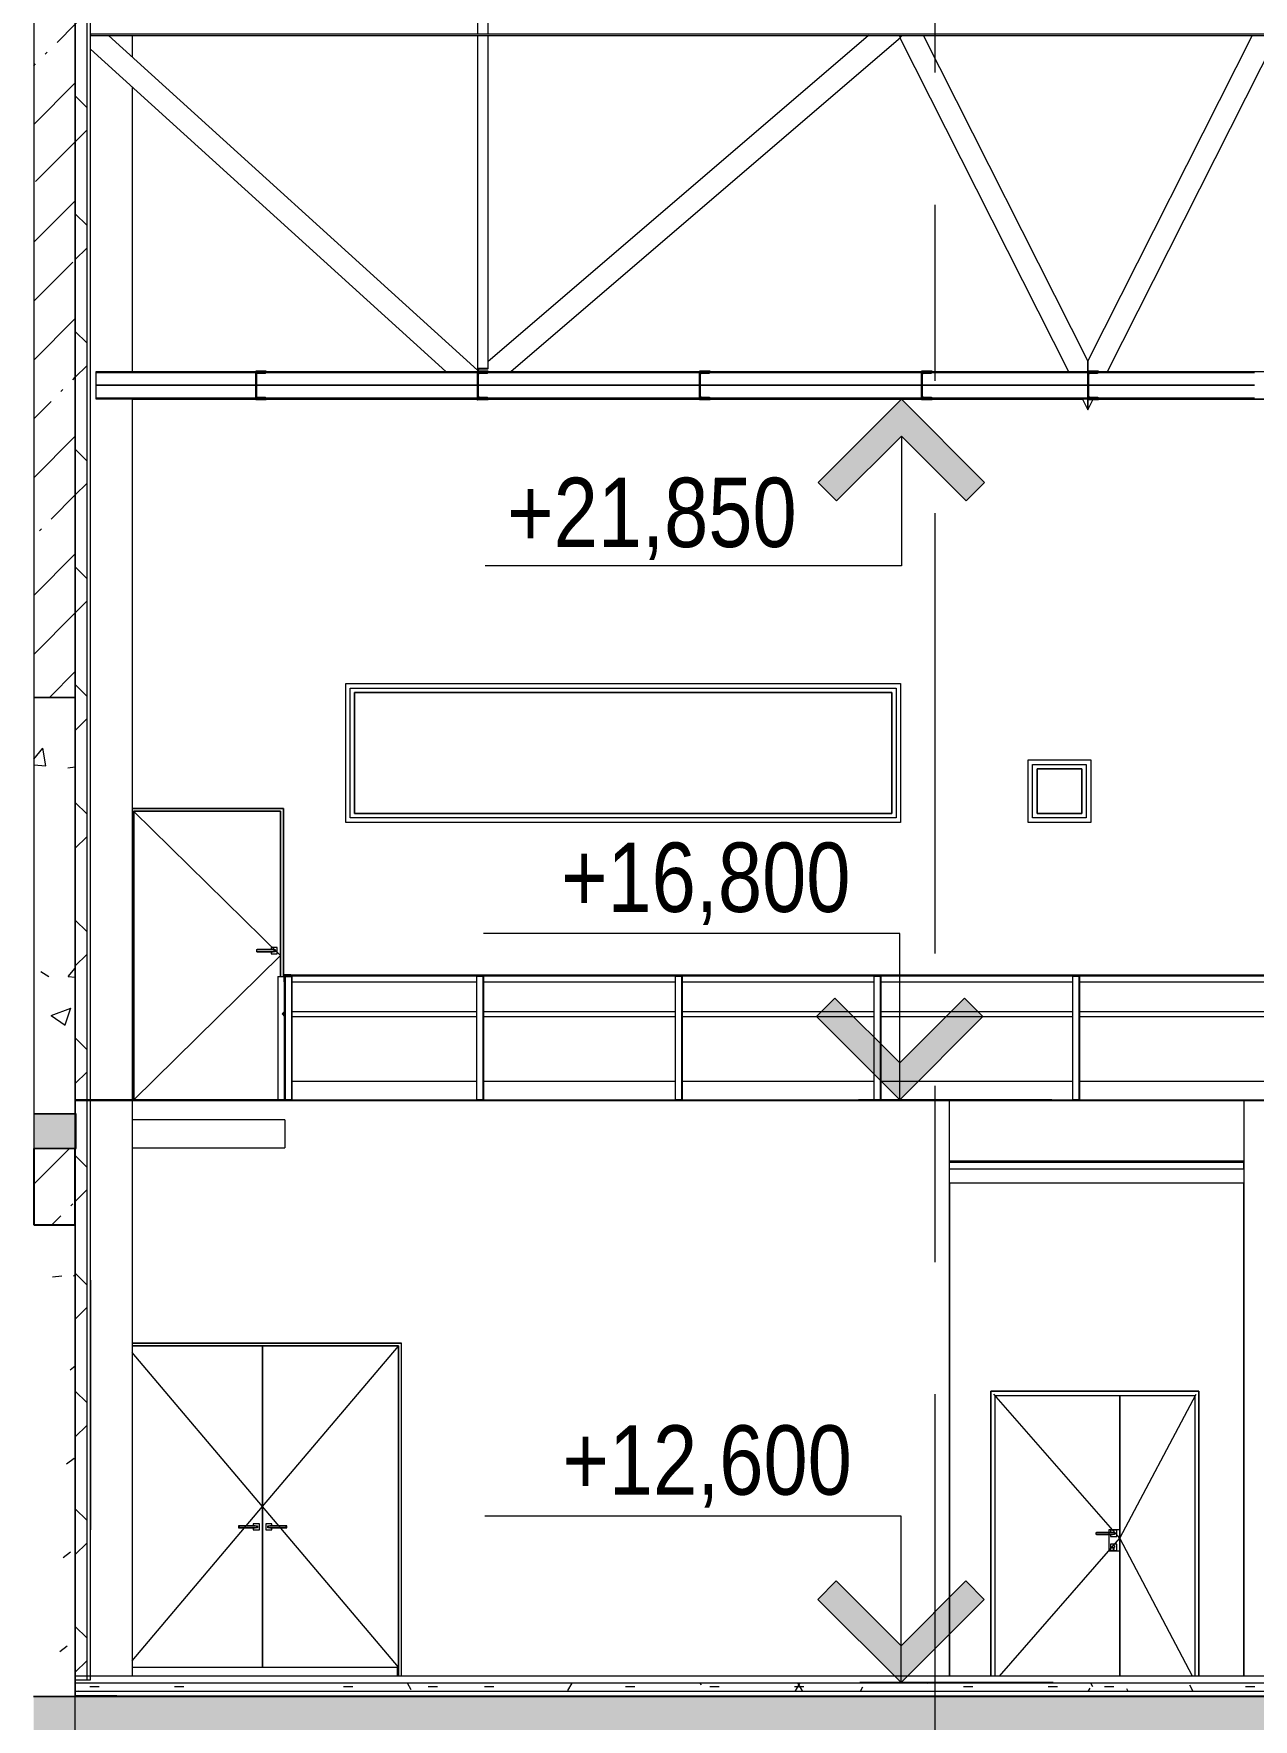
# Model space of a CAD drawing. Header units: millimetres. Extents: x 51154 to 151340, y -24069 to 30962.
# Drawn here: x 57032 to 65824, y 12336 to 24484 of the extents above; entities that cross this region are included whole.
import ezdxf

# ---------------------------------------------------------------- set-up
doc = ezdxf.new("R2010")
doc.units = ezdxf.units.MM
doc.linetypes.add('Осевые', pattern=[6350, 1270, -952.5, 3175, -952.5])
for name, color, linetype, lineweight in [('Балясины', 7, 'Continuous', 9), ('Высотные отметки', 7, 'Continuous', 9), ('Двери', 7, 'Continuous', 9), ('Каркас несущий', 7, 'Continuous', 9), ('Каркас несущий-1', 7, 'Continuous', 25), ('Каркас_Импост', 7, 'Continuous', 9), ('Общие ребра', 7, 'Continuous', 9), ('Ограждение', 7, 'Continuous', 9), ('Окна', 7, 'Continuous', 9), ('Основа _2_-1', 7, 'Continuous', 9), ('Остекление', 7, 'Continuous', 9), ('Отделка 1 _4_-1', 7, 'Continuous', 9), ('Отделка 2 _5_-1', 7, 'Continuous', 9), ('Панель', 7, 'Continuous', 9), ('Перекрытия', 7, 'Continuous', 9), ('Поручни', 7, 'Continuous', 9), ('Потолки', 7, 'Continuous', 9), ('Стены', 7, 'Continuous', 9), ('Структура _1_', 7, 'Continuous', 18), ('Термическая_воздушная прослойка _3_-1', 7, 'Continuous', 9), ('Штриховка разреза-2', 7, 'Continuous', 9), ('Элементы узлов', 7, 'Continuous', 9)]:
    doc.layers.add(name, color=color, linetype=linetype, lineweight=lineweight)
doc.layers.add('Оси-3', color=7, linetype='Осевые', lineweight=9, true_color=0xaaaaaa)
doc.layers.add('Штриховка разреза-3', color=7, linetype='Continuous', lineweight=9, true_color=0x787878)
doc.styles.add('Arial Narrow', font='ARIALN.TTF', dxfattribs={"height": 500})
pattern_1 = [(45, (99498.54, 6475), (-424.264, 424.264), [600, -100, 20, -100]), (45, (99498.54, 6899), (-424.264, 424.264), [])]
pattern_2 = [(50, (99498.5, 6475), (1457.472, -127.512), [152.4, -1676.4]), (355, (99498.5, 6475), (-281.94, 1528.454), [121.92, -1341.12]), (100.451, (99620, 6464.4), (1175.54, 1400.933), [129.52, -1424.72]), (46.184, (99498.5, 6881.4), (2168.63, -336.34), [228.6, -2514.6]), (96.636, (99679.3, 6853.4), (1899.22, 1979.42), [194.28, -2137.08]), (351.184, (99498.5, 6881.4), (1899.24, 1979.4), [182.88, -2011.68]), (21, (99701.7, 6779.8), (1212.915, -818.12), [152.4, -1676.4]), (326, (99701.7, 6779.8), (494.417, 1473.504), [121.92, -1341.12]), (71.451, (99802.8, 6711.6), (1707.337, 655.37), [129.52, -1424.72]), (37.5, (99498.54, 6475), (24.7094, 676.44), [67.056, -1257.808, 67.056, -1294.384, -1346.2]), (37.5, (99498.54, 6475), (24.7094, 676.44), [-2686.304, 67.056, -1279.144]), (7.5, (99498.54, 6475), (534.558, 801.444), [67.056, -709.168, 67.056, -1227.328, -513.08]), (7.5, (99498.54, 6475), (534.558, 801.444), [-2070.608, 67.056, -446.024]), (327.5, (99045.4, 6475), (1084.7275, -45.831), [67.056, -440.944, 67.056, -1517.904, -2103.12]), (327.5, (99045.4, 6475), (1084.7275, -45.831), [-2092.96, 67.056, -2036.064]), (317.5, (98842.2, 6475), (1185.035, 203.414), [67.056, -593.344, 67.056, -985.52, -1493.52]), (317.5, (98842.2, 6475), (1185.035, 203.414), [-1712.976, 67.056, -1426.464])]
pattern_3 = [(45, (99498.54, 6475), (-424.264, 424.264), []), (135, (99498.54, 6475), (-424.264, -424.264), [])]

# ---------------------------------------------------------------- blocks, each defined once
blk = doc.blocks.new('Уголки стальные горячекатанные равнополочные ГОСТ 8509-93 - L100x8-420689-Разрез 1-1')
at = {"layer": 'Каркас несущий'}
for p, q in [((58632, 21950), (57482, 21950)), ((57482, 21946), (57482, 21950)), ((57482, 21950), (58632, 21950)), ((57482, 21870), (57482, 21946)), ((57482, 21858), (57482, 21870)), ((60232, 21950), (58637, 21950)), ((58637, 21950), (60232, 21950)), ((61832, 21950), (60237, 21950)), ((60237, 21950), (61832, 21950)), ((63432, 21950), (61837, 21950)), ((61837, 21950), (63432, 21950)), ((64632, 21950), (63437, 21950)), ((63437, 21950), (64632, 21950)), ((65832, 21950), (64637, 21950)), ((64637, 21950), (65832, 21950)), ((58632, 21858), (57482, 21858)), ((57482, 21854), (57482, 21858)), ((57482, 21850), (57482, 21854)), ((71782, 21850), (57482, 21850)), ((60232, 21858), (58703, 21858)), ((61832, 21858), (60303, 21858)), ((63432, 21858), (61903, 21858)), ((64632, 21858), (63503, 21858)), ((65832, 21858), (64703, 21858))]:
    blk.add_line(p, q, dxfattribs=at)
blk = doc.blocks.new('Уголки стальные горячекатанные равнополочные ГОСТ 8509-93 - L100x8-420690-Разрез 1-1')
at = {"layer": 'Каркас несущий'}
for p, q in [((57482, 22046), (57482, 22050)), ((57482, 22050), (60232, 22050)), ((57482, 22042), (57482, 22046)), ((57482, 22042), (58632, 22042)), ((57482, 22030), (57482, 22042)), ((57482, 21954), (57482, 22030)), ((58703, 22042), (60232, 22042)), ((60238, 22050), (69026, 22050)), ((60303, 22042), (61832, 22042)), ((61903, 22042), (63432, 22042)), ((63503, 22042), (64632, 22042)), ((64703, 22042), (65832, 22042)), ((57482, 21950), (57482, 21954)), ((57482, 21950), (58632, 21950)), ((58632, 21950), (57482, 21950)), ((58637, 21950), (60232, 21950)), ((60232, 21950), (58637, 21950)), ((60237, 21950), (61832, 21950)), ((61832, 21950), (60237, 21950)), ((61837, 21950), (63432, 21950)), ((63432, 21950), (61837, 21950)), ((63437, 21950), (64632, 21950)), ((64632, 21950), (63437, 21950)), ((64637, 21950), (65832, 21950)), ((65832, 21950), (64637, 21950))]:
    blk.add_line(p, q, dxfattribs=at)
blk = doc.blocks.new('Уголки стальные горячекатанные равнополочные ГОСТ 8509-93 - L100x8-420597-Разрез 1-1')
at = {"layer": 'Каркас несущий'}
for p, q in [((60232, 24480), (57442, 24480)), ((68957, 24480), (60307, 24480))]:
    blk.add_line(p, q, dxfattribs=at)
blk = doc.blocks.new('Швеллеры стальные горячекатанные ГОСТ 8240-97_П_ - 20П-438497-Разрез 1-1')
at = {"layer": 'Каркас несущий-1'}
for p, q in [((58708, 22050), (58632, 22050)), ((58632, 22050), (58632, 21850)), ((58637, 21869), (58637, 22032)), ((58646, 22041), (58702, 22041)), ((58708, 22047), (58708, 22050)), ((58632, 21850), (58708, 21850)), ((58702, 21859), (58646, 21859)), ((58708, 21850), (58708, 21854))]:
    blk.add_line(p, q, dxfattribs=at)
for centre, radius, start, end in [((58646, 22032), 9.5, 90, 180), ((58702, 22047), 5.5, 270, 0), ((58646, 21869), 9.5, 180, 270), ((58702, 21854), 5.5, 0, 90)]:
    blk.add_arc(centre, radius, start, end, dxfattribs=at)
blk = doc.blocks.new('Уголки стальные горячекатанные равнополочные ГОСТ 8509-93 - L75x6-442127-Разрез 1-1')
at = {"layer": 'Каркас несущий'}
for p, q in [((60232, 24666), (60307, 24666)), ((60232, 24666), (60232, 24480)), ((60307, 24480), (60307, 24666)), ((60232, 24470), (60232, 22072)), ((60307, 22072), (60307, 24470)), ((60307, 22072), (60232, 22072)), ((60232, 22072), (60232, 22027)), ((60238, 22050), (60238, 22063)), ((60238, 22028), (60238, 22033)), ((60247, 22069), (60304, 22069)), ((60307, 22070), (60307, 22072))]:
    blk.add_line(p, q, dxfattribs=at)
for centre, major_axis, start_param, end_param in [((60235, 22028), (3, 0), 5.497787, 6.283185), ((60247, 22063), (9, 0), 1.570796, 3.141593), ((60304, 22070), (3, 0), 4.712389, 6.283185)]:
    blk.add_ellipse(centre, major_axis=major_axis, ratio=0.606964, start_param=start_param, end_param=end_param, dxfattribs=at)
blk = doc.blocks.new('Дверь - Полуторная_001 - ДВ15_21-15-6804941-Разрез 1-1')
at = {"layer": 'Двери'}
for p, q in [((64862, 13728), (64862, 13733)), ((64862, 13733), (64862, 13728)), ((64688, 13683), (64688, 13668)), ((64691, 13683), (64694, 13683)), ((64694, 13668), (64691, 13668)), ((64809, 13683), (64694, 13683)), ((64694, 13683), (64820, 13683)), ((64820, 13668), (64694, 13668)), ((64694, 13668), (64809, 13668)), ((64782, 13701), (64782, 13549)), ((64862, 13701), (64782, 13701)), ((64794, 13698), (64794, 13683)), ((64839, 13698), (64794, 13698)), ((64794, 13668), (64794, 13653)), ((64794, 13653), (64839, 13653)), ((64820, 13683), (64824, 13683)), ((64824, 13668), (64820, 13668)), ((64824, 13668), (64824, 13683)), ((64824, 13668), (64824, 13683)), ((64839, 13653), (64839, 13698)), ((64862, 13523), (64862, 13728)), ((64862, 13549), (64862, 13701)), ((64782, 13549), (64862, 13549)), ((64794, 13598), (64794, 13553)), ((64839, 13598), (64794, 13598)), ((64794, 13553), (64839, 13553)), ((64812, 13574), (64812, 13564)), ((64812, 13574), (64812, 13564)), ((64822, 13564), (64822, 13574)), ((64822, 13564), (64822, 13574)), ((64839, 13553), (64839, 13598)), ((64862, 13523), (64862, 13518)), ((64862, 13518), (64862, 13523))]:
    blk.add_line(p, q, dxfattribs=at)
for centre, radius, start, end in [((64817, 13581), 8.37, 306.6737, 233.3263), ((64817, 13581), 8.37, 218.9937, 233.3263), ((64817, 13564), 5, 180, 0), ((64817, 13564), 5, 240, 300), ((64817, 13581), 8.37, 306.6737, 321.0063)]:
    blk.add_arc(centre, radius, start, end, dxfattribs=at)
at = {"layer": 'Каркас_Импост'}
for p, q in [((63932, 14700), (63932, 12647)), ((65432, 14700), (63932, 14700)), ((65432, 12647), (65432, 14700)), ((63962, 12647), (63962, 14670)), ((63962, 14670), (65402, 14670)), ((65402, 14670), (65402, 12647))]:
    blk.add_line(p, q, dxfattribs=at)
at = {"layer": 'Панель'}
for p, q in [((64862, 12647), (64862, 14670)), ((64862, 14670), (64862, 12647))]:
    blk.add_line(p, q, dxfattribs=at)
at = {"layer": 'Элементы узлов'}
for p, q in [((64862, 13640), (63953, 14679)), ((64862, 13640), (65411, 14679)), ((63994, 12647), (64862, 13640)), ((65386, 12647), (64862, 13640))]:
    blk.add_line(p, q, dxfattribs=at)
blk = doc.blocks.new('Дверь - Двупольная_001 - ДВ3_24-20-5644216-Разрез 1-1')
at = {"layer": 'Двери'}
for p, q in [((58508, 13730), (58508, 13715)), ((58511, 13730), (58508, 13730)), ((58508, 13730), (58512, 13730)), ((58512, 13730), (58638, 13730)), ((58512, 13730), (58512, 13715)), ((58629, 13730), (58514, 13730)), ((58614, 13745), (58614, 13730)), ((58659, 13745), (58614, 13745)), ((58638, 13730), (58644, 13730)), ((58638, 13730), (58638, 13715)), ((58644, 13715), (58644, 13730)), ((58644, 13730), (58644, 13715)), ((58659, 13700), (58659, 13745)), ((58749, 13745), (58704, 13745)), ((58704, 13745), (58704, 13700)), ((58719, 13730), (58719, 13715)), ((58719, 13730), (58725, 13730)), ((58719, 13715), (58719, 13730)), ((58725, 13730), (58851, 13730)), ((58725, 13715), (58725, 13730)), ((58849, 13730), (58734, 13730)), ((58749, 13730), (58749, 13745)), ((58851, 13730), (58856, 13730)), ((58851, 13715), (58851, 13730)), ((58856, 13730), (58852, 13730)), ((58856, 13715), (58856, 13730)), ((58512, 13715), (58508, 13715)), ((58508, 13715), (58511, 13715)), ((58638, 13715), (58512, 13715)), ((58514, 13715), (58629, 13715)), ((58614, 13715), (58614, 13700)), ((58614, 13700), (58659, 13700)), ((58644, 13715), (58638, 13715)), ((58704, 13700), (58749, 13700)), ((58725, 13715), (58719, 13715)), ((58851, 13715), (58725, 13715)), ((58734, 13715), (58849, 13715)), ((58749, 13700), (58749, 13715)), ((58856, 13715), (58851, 13715)), ((58852, 13715), (58856, 13715))]:
    blk.add_line(p, q, dxfattribs=at)
at = {"layer": 'Каркас_Импост'}
for p, q in [((59682, 15047), (57742, 15047)), ((57742, 15027), (59662, 15027)), ((59662, 15027), (57742, 15027)), ((59662, 15027), (59662, 12647)), ((59662, 12647), (59662, 15027)), ((59682, 12647), (59682, 15047)), ((59652, 12711), (59652, 12647)), ((59662, 12647), (59652, 12647)), ((59682, 12647), (59662, 12647))]:
    blk.add_line(p, q, dxfattribs=at)
at = {"layer": 'Панель'}
for p, q in [((58682, 15026), (57742, 15026)), ((58682, 12711), (58682, 15026)), ((59661, 15026), (58682, 15026)), ((58682, 15026), (58682, 12711)), ((59661, 12711), (59661, 15026)), ((57742, 12711), (58682, 12711)), ((58682, 12711), (59661, 12711))]:
    blk.add_line(p, q, dxfattribs=at)
at = {"layer": 'Элементы узлов'}
for p, q in [((58682, 13869), (57742, 14980)), ((58682, 13869), (59661, 15026)), ((57742, 12757), (58682, 13869)), ((59661, 12711), (58682, 13869))]:
    blk.add_line(p, q, dxfattribs=at)
blk = doc.blocks.new('Дверь - Однопольная - ДВ2__21х11-6240780-Разрез 1-1')
at = {"layer": 'Двери'}
for p, q in [((58637, 17883), (58637, 17868)), ((58637, 17883), (58763, 17883)), ((58637, 17883), (58637, 17868)), ((58763, 17868), (58637, 17868)), ((58758, 17883), (58643, 17883)), ((58643, 17868), (58758, 17868)), ((58743, 17898), (58743, 17883)), ((58788, 17898), (58743, 17898)), ((58743, 17868), (58743, 17853)), ((58763, 17883), (58763, 17868)), ((58763, 17883), (58773, 17883)), ((58763, 17883), (58763, 17868)), ((58773, 17868), (58763, 17868)), ((58773, 17868), (58773, 17883)), ((58773, 17883), (58773, 17868)), ((58788, 17853), (58788, 17898)), ((58743, 17853), (58788, 17853))]:
    blk.add_line(p, q, dxfattribs=at)
at = {"layer": 'Каркас_Импост'}
for p, q in [((58832, 18900), (57742, 18900)), ((57752, 16800), (57752, 18880)), ((57752, 18880), (58812, 18880)), ((58812, 18880), (57752, 18880)), ((57752, 16800), (57752, 18880)), ((58812, 18880), (58812, 17690)), ((58812, 17690), (58812, 18880)), ((58832, 17690), (58832, 18900)), ((57752, 16800), (57732, 16800)), ((57762, 16800), (57752, 16800)), ((58812, 16800), (58802, 16800)), ((58832, 16800), (58812, 16800))]:
    blk.add_line(p, q, dxfattribs=at)
at = {"layer": 'Панель'}
for p, q in [((58811, 18879), (57753, 18879)), ((57753, 18879), (57753, 16800)), ((58811, 17690), (58811, 18879)), ((57753, 16800), (58811, 16800))]:
    blk.add_line(p, q, dxfattribs=at)
at = {"layer": 'Элементы узлов'}
for p, q in [((58811, 17840), (57753, 18879)), ((57753, 16800), (58811, 17840))]:
    blk.add_line(p, q, dxfattribs=at)
blk = doc.blocks.new('Ограждение - 50х5-7245191-Разрез 1-1')
at = {"layer": 'Балясины'}
for p, q in [((71682, 17690), (71682, 16800)), ((71682, 17690), (71683, 17690)), ((71682, 17690), (71682, 16800)), ((71683, 17690), (71721, 17690)), ((71721, 17690), (71727, 17690)), ((71727, 17690), (71727, 17429)), ((71727, 17690), (71728, 17690)), ((71728, 17690), (71731, 17690)), ((71732, 17650), (71732, 17434)), ((71727, 17425), (71727, 17415)), ((71727, 17411), (71727, 16800)), ((71732, 17430), (71732, 17410)), ((71732, 17406), (71732, 16800)), ((71721, 16800), (71683, 16800)), ((71732, 16800), (71728, 16800))]:
    blk.add_line(p, q, dxfattribs=at)
blk = doc.blocks.new('Ограждение - 50х5-V147-Разрез 1-1')
at = {"layer": 'Балясины'}
for p, q in [((58792, 17690), (58792, 16800)), ((58792, 17690), (58793, 17690)), ((58792, 17690), (58792, 16800)), ((58793, 17690), (58831, 17690)), ((58831, 17690), (58836, 17690)), ((58837, 17650), (58837, 17434)), ((58842, 17690), (58842, 16800)), ((58837, 17430), (58837, 17410)), ((58837, 17406), (58837, 16800)), ((58831, 16800), (58793, 16800))]:
    blk.add_line(p, q, dxfattribs=at)
blk = doc.blocks.new('Ограждение - 50х5-V148-Разрез 1-1')
at = {"layer": 'Балясины'}
for p, q in [((70249.40163, 17690.325), (70249.40163, 16800)), ((70249.40163, 17690.325), (70251.20163, 17690.325)), ((70249.40163, 17690.325), (70249.40163, 16800)), ((70251.20163, 17690.325), (70288.90163, 17690.325)), ((70288.90163, 17690.325), (70294.40163, 17690.325)), ((70294.40163, 17690.325), (70294.40163, 16800)), ((70294.40163, 17690.325), (70296.20163, 17690.325)), ((70296.20163, 17690.325), (70299.40163, 17690.325)), ((70299.40163, 17690.325), (70299.40163, 16800)), ((70251.20163, 16800), (70249.40163, 16800)), ((70288.90163, 16800), (70251.20163, 16800)), ((70294.40163, 16800), (70288.90163, 16800)), ((70296.20163, 16800), (70294.40163, 16800)), ((70299.40163, 16800), (70296.20163, 16800))]:
    blk.add_line(p, q, dxfattribs=at)
blk = doc.blocks.new('Ограждение - 50х5-V149-Разрез 1-1')
at = {"layer": 'Балясины'}
for p, q in [((58842, 17690), (58845, 17690)), ((58842, 17690), (58842, 16800)), ((58847, 16800), (58847, 17690)), ((58852, 17690), (58890, 17690)), ((58892, 16800), (58892, 17690)), ((58892, 17690), (58892, 16800)), ((58845, 16800), (58842, 16800)), ((58890, 16800), (58852, 16800))]:
    blk.add_line(p, q, dxfattribs=at)
blk = doc.blocks.new('Ограждение - 50х5-V150-Разрез 1-1')
at = {"layer": 'Балясины'}
for p, q in [((58842, 17690), (58845, 17690)), ((58842, 17690), (58842, 16800)), ((58845, 17690), (58847, 17690)), ((58847, 16800), (58847, 17690)), ((58847, 17690), (58852, 17690)), ((58852, 17690), (58890, 17690)), ((58890, 17690), (58892, 17690)), ((58892, 16800), (58892, 17690)), ((58892, 17690), (58892, 16800)), ((58845, 16800), (58842, 16800)), ((58847, 16800), (58845, 16800)), ((58852, 16800), (58847, 16800)), ((58890, 16800), (58852, 16800)), ((58892, 16800), (58890, 16800))]:
    blk.add_line(p, q, dxfattribs=at)
blk = doc.blocks.new('Ограждение - Ограждение-5480081-Разрез 1-1')
at = {"layer": 'Поручни'}
for p, q in [((58884, 17700), (58836, 17700)), ((58836, 17700), (58836, 17690)), ((58886, 17700), (58836, 17700)), ((58836, 17700), (58836, 17650)), ((58836, 17650), (58839, 17650)), ((58841, 17652), (58841, 17690)), ((58847, 17695), (58884, 17695)), ((58847, 17695), (58884, 17695)), ((58884, 17695), (71731, 17695)), ((58886, 17700), (71732, 17700)), ((58886, 17697), (58886, 17700)), ((58886, 17697), (58886, 17700)), ((58890, 17650), (60226, 17650)), ((60274, 17650), (61658, 17650)), ((61706, 17650), (63090, 17650)), ((63138, 17650), (64522, 17650)), ((64571, 17650), (65955, 17650)), ((66003, 17650), (67387, 17650)), ((67435, 17650), (68819, 17650)), ((68867, 17650), (70251, 17650)), ((70299, 17650), (71683, 17650)), ((58840, 17437), (58822, 17420)), ((58822, 17420), (58840, 17402)), ((58829, 17422), (58841, 17435)), ((58841, 17405), (58829, 17417)), ((58838, 17436), (58836, 17433)), ((58836, 17429), (58838, 17432)), ((58838, 17408), (58836, 17411)), ((58836, 17407), (58838, 17404)), ((58841, 17436), (58840, 17437)), ((58840, 17402), (58841, 17403)), ((58845, 17437), (58847, 17437)), ((58845, 17402), (58847, 17402)), ((58890, 17437), (60226, 17437)), ((58890, 17402), (60226, 17402)), ((60268, 17437), (60271, 17437)), ((60268, 17402), (60271, 17402)), ((60274, 17437), (61658, 17437)), ((60274, 17402), (61658, 17402)), ((61700, 17437), (61703, 17437)), ((61700, 17402), (61703, 17402)), ((61706, 17437), (63090, 17437)), ((61706, 17402), (63090, 17402)), ((63132, 17437), (63135, 17437)), ((63132, 17402), (63135, 17402)), ((63138, 17437), (64522, 17437)), ((63138, 17402), (64522, 17402)), ((64564, 17402), (64567, 17402)), ((64565, 17437), (64567, 17437)), ((64571, 17437), (65955, 17437)), ((64571, 17402), (65955, 17402)), ((65997, 17437), (66000, 17437)), ((65997, 17402), (66000, 17402)), ((66003, 17437), (67387, 17437)), ((66003, 17402), (67387, 17402)), ((67429, 17437), (67432, 17437)), ((67429, 17402), (67432, 17402)), ((67435, 17437), (68819, 17437)), ((67435, 17402), (68819, 17402)), ((68861, 17437), (68864, 17437)), ((68861, 17402), (68864, 17402)), ((68867, 17437), (70251, 17437)), ((68867, 17402), (70251, 17402)), ((70293, 17437), (70296, 17437)), ((70293, 17402), (70296, 17402)), ((70299, 17437), (71683, 17437)), ((70299, 17402), (71683, 17402)), ((71726, 17437), (71728, 17437)), ((71726, 17402), (71728, 17402)), ((71732, 17430), (71732, 17422)), ((71732, 17417), (71732, 17410)), ((58842, 16935), (58838, 16935)), ((58838, 16935), (58838, 16795)), ((58842, 16795), (58842, 16935)), ((58842, 16795), (58842, 16935)), ((58890, 16935), (60226, 16935)), ((60274, 16935), (61658, 16935)), ((61706, 16935), (63090, 16935)), ((63138, 16935), (64522, 16935)), ((64571, 16935), (65955, 16935)), ((66003, 16935), (67387, 16935)), ((67435, 16935), (68819, 16935)), ((68867, 16935), (70251, 16935)), ((70299, 16935), (71683, 16935)), ((71732, 16935), (71732, 16795)), ((58838, 16795), (58842, 16795)), ((58838, 16795), (58842, 16795)), ((58842, 16795), (71605, 16795))]:
    blk.add_line(p, q, dxfattribs=at)
at = {"layer": 'Поручни', "flags": 128}
blk.add_lwpolyline([(58886, 17696), (58886, 17696), (58886, 17696), (58886, 17697)], dxfattribs=at)
at = {"layer": 'Поручни'}
for centre, radius, start, end in [((58839, 17652), 1.8, 270, 0), ((58847, 17690), 5.5, 90, 180), ((58884, 17697), 1.8, 270, 0), ((58832, 17420), 3.5, 135, 225), ((58841, 17435), 1.2, 315, 45), ((58841, 17404), 1.2, 315, 45)]:
    blk.add_arc(centre, radius, start, end, dxfattribs=at)
for name, p in [('Ограждение - 50х5-V147-Разрез 1-1', (0, 0)), ('Ограждение - 50х5-V149-Разрез 1-1', (0, 0)), ('Ограждение - 50х5-V149-Разрез 1-1', (0, 0)), ('Ограждение - 50х5-V149-Разрез 1-1', (0, 0)), ('Ограждение - 50х5-V149-Разрез 1-1', (0, 0)), ('Ограждение - 50х5-V150-Разрез 1-1', (0, 0)), ('Ограждение - 50х5-V148-Разрез 1-1', (-10026, 0)), ('Ограждение - 50х5-V148-Разрез 1-1', (-8593, 0)), ('Ограждение - 50х5-V148-Разрез 1-1', (-7161, 0)), ('Ограждение - 50х5-V148-Разрез 1-1', (-5729, 0)), ('Ограждение - 50х5-V148-Разрез 1-1', (-4297, 0)), ('Ограждение - 50х5-V148-Разрез 1-1', (-2864, 0)), ('Ограждение - 50х5-V148-Разрез 1-1', (-1432, 0)), ('Ограждение - 50х5-V148-Разрез 1-1', (0, 0)), ('Ограждение - 50х5-7245191-Разрез 1-1', (0, 0))]:
    blk.add_blockref(name, p)
blk = doc.blocks.new('Фрамуга - 450 x 450 мм-5479238-Разрез 1-1')
at = {"layer": 'Каркас_Импост'}
for p, q in [((64265, 19187), (64588, 19187)), ((64265, 18864), (64265, 19187)), ((64588, 19187), (64588, 18864)), ((64588, 18864), (64265, 18864))]:
    blk.add_line(p, q, dxfattribs=at)
at = {"layer": 'Окна'}
for p, q in [((64233, 18832), (64233, 19218)), ((64233, 19218), (64620, 19218)), ((64233, 19218), (64620, 19218)), ((64233, 18832), (64233, 19218)), ((64620, 19218), (64620, 18832)), ((64620, 19218), (64620, 18832)), ((64620, 18832), (64233, 18832)), ((64620, 18832), (64233, 18832))]:
    blk.add_line(p, q, dxfattribs=at)
at = {"layer": 'Остекление'}
for p, q in [((64588, 19187), (64265, 19187)), ((64265, 19187), (64265, 18864)), ((64588, 18864), (64588, 19187)), ((64265, 18864), (64588, 18864))]:
    blk.add_line(p, q, dxfattribs=at)
blk = doc.blocks.new('Фрамуга - 4000 x 1000 мм-6436689-Разрез 1-1')
at = {"layer": 'Каркас_Импост'}
for p, q in [((59345, 19737), (63218, 19737)), ((59345, 18864), (59345, 19737)), ((63218, 19737), (63218, 18864)), ((63218, 18864), (59345, 18864))]:
    blk.add_line(p, q, dxfattribs=at)
at = {"layer": 'Окна'}
for p, q in [((59313, 18832), (59313, 19768)), ((59313, 19768), (63250, 19768)), ((59313, 19768), (63250, 19768)), ((59313, 18832), (59313, 19768)), ((63250, 19768), (63250, 18832)), ((63250, 19768), (63250, 18832)), ((63250, 18832), (59313, 18832)), ((63250, 18832), (59313, 18832))]:
    blk.add_line(p, q, dxfattribs=at)
at = {"layer": 'Остекление'}
for p, q in [((63218, 19737), (59345, 19737)), ((59345, 19737), (59345, 18864)), ((63218, 18864), (63218, 19737)), ((59345, 18864), (63218, 18864))]:
    blk.add_line(p, q, dxfattribs=at)
blk = doc.blocks.new('Двутавpы стальные горячекатаные по ГОСТ 8239-89 - 20-7245158-Разрез 1-1')
at = {"layer": 'Каркас несущий'}
for p, q in [((58842, 16655), (57742, 16655)), ((58842, 16655), (58842, 16654)), ((58842, 16654), (58842, 16650)), ((58842, 16650), (58842, 16644)), ((58842, 16644), (58842, 16635)), ((58842, 16635), (58842, 16475)), ((57742, 16455), (58842, 16455)), ((58842, 16475), (58842, 16466)), ((58842, 16466), (58842, 16460)), ((58842, 16460), (58842, 16456)), ((58842, 16456), (58842, 16455))]:
    blk.add_line(p, q, dxfattribs=at)
blk = doc.blocks.new('Высотные отметки - Высотная отметка - Стрелка_низ-4459155-Разрез 1-1')
at = {"layer": 'Высотные отметки'}
blk.add_hatch(color=256, dxfattribs=at).paths.add_polyline_path([(148746, 11517), (148879, 11650), (148279, 12250), (147679, 11650), (147811, 11517), (148279, 11984)], flags=0)
for p, q in [((147183, 12250), (148575, 12250)), ((147679, 11650), (148279, 12250)), ((148279, 12250), (148879, 11650)), ((148279, 11984), (147811, 11517)), ((148279, 11984), (148279, 11050)), ((148746, 11517), (148279, 11984)), ((147811, 11517), (147679, 11650)), ((148879, 11650), (148746, 11517)), ((148279, 11050), (151279, 11050))]:
    blk.add_line(p, q, dxfattribs=at)
blk = doc.blocks.new('Высотные отметки - Высотная отметка - Стрелка-4455449-Разрез 1-1')
at = {"layer": 'Высотные отметки'}
blk.add_hatch(color=256, dxfattribs=at).paths.add_polyline_path([(148754, 733), (148287, 266), (147820, 733), (147687, 600), (148287, 0), (148887, 600)], flags=0)
for p, q in [((148287, 1200), (151287, 1200)), ((148287, 0), (148287, 1200)), ((147687, 600), (147820, 733)), ((147820, 733), (148287, 266)), ((148287, 266), (148754, 733)), ((148754, 733), (148887, 600)), ((148287, 0), (147687, 600)), ((148887, 600), (148287, 0)), ((147191, 0), (148584, 0))]:
    blk.add_line(p, q, dxfattribs=at)

msp = doc.modelspace()

# ---------------------------------------------------------------- hatches: boundary and pattern name
at = {"layer": 'Каркас несущий'}
h = msp.add_hatch(dxfattribs=at)
h.set_pattern_fill('FP_2', color=256, style=0, pattern_type=2)
h.set_pattern_definition(pattern_1)
h.paths.add_polyline_path([(57331.6, 15900), (57331.6, 16450), (57031.6, 16450), (57031.6, 15900), (57261.5, 15900)], flags=0)
at = {"layer": 'Штриховка разреза-2'}
h = msp.add_hatch(dxfattribs=at)
h.set_pattern_fill('FP_2', color=256, style=0, pattern_type=2)
h.set_pattern_definition(pattern_1)
h.paths.add_polyline_path([(57331.6, 19700), (57331.6, 25130), (57031.6, 25130), (57031.6, 19700), (57261.5, 19700)], flags=0)
h = msp.add_hatch(dxfattribs=at)
h.set_pattern_fill('FP_7', color=256, style=0, pattern_type=2)
h.set_pattern_definition(pattern_2)
h.paths.add_polyline_path([(57331.6, 16700), (57331.6, 19700), (57031.6, 19700), (57031.6, 16700), (57261.5, 16700)], flags=0)
h = msp.add_hatch(dxfattribs=at)
h.set_pattern_fill('FP_2', color=256, style=0, pattern_type=2)
h.set_pattern_definition(pattern_1)
h.paths.add_polyline_path([(57031.6, 16450), (57336.6, 16450), (57336.6, 16700), (57031.6, 16700), (57031.6, 16519)], flags=0)
h.paths.add_polyline_path([(71767.4, 16450), (82081.6, 16450), (82081.6, 16700), (71731.6, 16700), (71731.6, 16450)], flags=0)
h.paths.add_polyline_path([(129081.6, 16450), (129081.6, 16700), (104181.6, 16700), (104181.6, 16450), (129027.3, 16450)], flags=0)
h = msp.add_hatch(dxfattribs=at)
h.set_pattern_fill('FP_7', color=256, style=0, pattern_type=2)
h.set_pattern_definition(pattern_2)
h.paths.add_polyline_path([(57261.5, 12500), (57331.6, 12500), (57331.6, 15900), (57031.6, 15900), (57031.6, 12500)], flags=0)
h = msp.add_hatch(dxfattribs=at)
h.set_pattern_fill('FP_4', color=256, style=0, pattern_type=2)
h.set_pattern_definition([(0, (99498.54, 6475), (812.8, 203.2), [67.056, -542.544, 67.056, -542.544, -3251.2]), (0, (99498.54, 6475), (812.8, 203.2), [-1219.2, 67.056, -1152.144, 67.056, -542.544, -1422.4]), (0, (99498.54, 6475), (812.8, 203.2), [-3048, 67.056, -339.344, 67.056, -948.944]), (120, (99803.34, 6576.6), (-582.3764, 602.30545), [67.056, -542.544, 67.056, -3793.744]), (120, (99803.34, 6576.6), (-582.3764, 602.30545), [-676.656, -542.544, 67.056, -1152.144, -2032]), (120, (99803.34, 6576.6), (-582.3764, 602.30545), [-2438.4, 67.056, -542.544, 67.056, -1355.344]), (120, (99803.34, 6576.6), (-582.3764, 602.30545), [-3115.056, -339.344, 67.056, -948.944]), (240, (99904.94, 6983), (-230.4236, -805.50545), [67.056, -542.544, 67.056, -542.544, -3251.2]), (240, (99904.94, 6983), (-230.4236, -805.50545), [-1219.2, 67.056, -1152.144, 67.056, -542.544, -1422.4]), (240, (99904.94, 6983), (-230.4236, -805.50545), [-3048, 67.056, -339.344, 67.056, -948.944])])
h.paths.add_polyline_path([(71003.9, 12537), (71731.6, 12537), (71731.6, 12597), (57331.6, 12597), (57331.6, 12537), (69477, 12537)], flags=0)
h = msp.add_hatch(dxfattribs=at)
h.set_pattern_fill('FP_2', color=256, style=0, pattern_type=2)
h.set_pattern_definition(pattern_1)
h.paths.add_polyline_path([(141810.5, 12250), (141811.8, 12250), (141811.8, 12500), (128781.3, 12500), (128781.6, 12250), (141491.3, 12250)], flags=0)
h.paths.add_polyline_path([(57031.3, 12250), (74181.6, 12250), (74181.6, 12500), (57031.3, 12500)], flags=0)
h.paths.add_polyline_path([(110431.3, 12250), (110431.3, 12500), (104181.3, 12500), (104181.6, 12250), (110322.4, 12250)], flags=0)
at = {"layer": 'Штриховка разреза-3'}
h = msp.add_hatch(dxfattribs=at)
h.set_pattern_fill('FP_10', color=256, style=0, pattern_type=2)
h.set_pattern_definition(pattern_3)
h.paths.add_polyline_path([(57331.6, 16800), (57414.6, 16800), (57414.6, 24580), (57331.6, 24580), (57331.6, 16908.3)], flags=0)
h = msp.add_hatch(dxfattribs=at)
h.set_pattern_fill('FP_10', color=256, style=0, pattern_type=2)
h.set_pattern_definition(pattern_3)
h.paths.add_polyline_path([(57414.6, 12620), (57414.6, 16800), (57331.6, 16800), (57331.6, 12620)], flags=0)

# ---------------------------------------------------------------- linework, layer by layer
at = {"layer": 'Высотные отметки'}
for p, q in [((63394.7, 21850), (63286.9, 21850)), ((63674.8, 21850), (63394.7, 21850)), ((58630, 16800), (63718.4, 16800)), ((63718.4, 16800), (63274.8, 16800)), ((63297, 12600), (63284.7, 12600)), ((63509.6, 12600), (63297, 12600))]:
    msp.add_line(p, q, dxfattribs=at)
at = {"layer": 'Каркас несущий'}
for p, q in [((60231.6, 22058), (57572, 24470)), ((63050.3, 24470), (60306.6, 22119.6)), ((60471.3, 22050), (63282.3, 24458.1)), ((63272.6, 24460.1), (64491.4, 22050)), ((63276.5, 24465), (63273.7, 24468.3)), ((63273.7, 24468.3), (63278.9, 24462.1)), ((63277.3, 24462.5), (63288.7, 24468.2)), ((63288.7, 24468.2), (63278.1, 24462.8)), ((63279.8, 24463.7), (63288.7, 24468.2)), ((63288.7, 24468.2), (63279.8, 24463.7)), ((63288.7, 24468.2), (63292.2, 24470)), ((63288.7, 24468.2), (63292.2, 24470)), ((64631.6, 22127.3), (63446.9, 24470)), ((65816.3, 24470), (64631.6, 22127.3)), ((64771.8, 22050), (65990.6, 24460.1)), ((57441.6, 24372.2), (60002.3, 22050)), ((60247, 22068.5), (60237.6, 22060.5)), ((64631.6, 22050), (64631.6, 22087.4)), ((64631.6, 22050), (64631.6, 22087.4)), ((64631.6, 22087.4), (64631.6, 22050)), ((64631.6, 22087.4), (64631.6, 22050)), ((60222.8, 21850), (60230.1, 21843.4)), ((60230.1, 21843.4), (60237.9, 21850)), ((64592.5, 21850), (64631.6, 21772.7)), ((64631.6, 21812.6), (64631.6, 21850)), ((64631.6, 21812.6), (64631.6, 21850)), ((64631.6, 21772.7), (64670.7, 21850)), ((64631.6, 21850), (64631.6, 21812.6)), ((64631.6, 21850), (64631.6, 21812.6)), ((57331.6, 16450), (57031.6, 16450))]:
    msp.add_line(p, q, dxfattribs=at)
at = {"layer": 'Каркас несущий', "flags": 128}
for points in [[(64631.6, 22127.3), (64631.6, 22121.9), (64631.6, 22107.3), (64631.6, 22087.4)], [(64631.6, 22087.4), (64631.6, 22107.3), (64631.6, 22121.9), (64631.6, 22127.3)], [(64631.6, 22087.4), (64631.6, 22107.3), (64631.6, 22121.9), (64631.6, 22127.3)], [(64631.6, 22127.3), (64631.6, 22121.9), (64631.6, 22107.3), (64631.6, 22087.4)], [(64631.6, 22087.4), (64631.6, 22098.5), (64631.6, 22106.6), (64631.6, 22109.5)], [(64631.6, 22109.5), (64631.6, 22106.6), (64631.6, 22098.5), (64631.6, 22087.4)], [(64631.6, 22109.5), (64631.6, 22106.6), (64631.6, 22098.5), (64631.6, 22087.4)], [(64631.6, 22087.4), (64631.6, 22098.5), (64631.6, 22106.6), (64631.6, 22109.5)], [(60230.1, 21843.4), (60230.2, 21846.6), (60230.2, 21849.4)], [(60230.2, 21849.4), (60230.2, 21846.6), (60230.1, 21843.4)], [(60230.2, 21849.4), (60230.2, 21846.6), (60230.1, 21843.4)], [(60230.1, 21843.4), (60230.2, 21846.6), (60230.2, 21849.4)], [(64631.6, 21812.6), (64631.6, 21801.5), (64631.6, 21793.4), (64631.6, 21790.5)], [(64631.6, 21790.5), (64631.6, 21793.4), (64631.6, 21801.5), (64631.6, 21812.6)], [(64631.6, 21812.6), (64631.6, 21792.7), (64631.6, 21778.1), (64631.6, 21773.7)], [(64631.6, 21772.7), (64631.6, 21778.1), (64631.6, 21792.7), (64631.6, 21812.6)], [(64631.6, 21790.5), (64631.6, 21793.4), (64631.6, 21801.5), (64631.6, 21812.6)], [(64631.6, 21812.6), (64631.6, 21801.5), (64631.6, 21793.4), (64631.6, 21790.5)], [(64631.7, 21773.7), (64631.6, 21778.1), (64631.6, 21792.7), (64631.6, 21812.6)], [(64631.6, 21812.6), (64631.6, 21792.7), (64631.6, 21778.1), (64631.6, 21772.7)]]:
    msp.add_lwpolyline(points, dxfattribs=at)
at = {"layer": 'Каркас несущий-1'}
for p, q in [((57031.6, 16450), (57031.6, 15900)), ((57331.6, 15900), (57331.6, 16450)), ((57031.6, 15900), (57331.6, 15900))]:
    msp.add_line(p, q, dxfattribs=at)
at = {"layer": 'Общие ребра'}
for p, q in [((57414.6, 24580), (57414.6, 16800)), ((57439.6, 24580), (57439.6, 16800)), ((57414.6, 16800), (57414.6, 12620)), ((57439.6, 16800), (57439.6, 12620)), ((57031.6, 16450), (57331.6, 16450)), ((71731.6, 12597), (57331.6, 12597))]:
    msp.add_line(p, q, dxfattribs=at)
at = {"layer": 'Оси-3'}
for p, q in [((57331.6, -22468.7), (57331.6, 29000)), ((63531.6, -22468.7), (63531.6, 29000))]:
    msp.add_line(p, q, dxfattribs=at)
at = {"layer": 'Основа _2_-1'}
msp.add_line((57331.6, 12597), (57331.6, 12537), dxfattribs=at)
at = {"layer": 'Отделка 1 _4_-1'}
for p, q in [((57414.6, 16800), (57439.6, 16800)), ((57439.6, 16800), (57414.6, 16800)), ((71731.6, 12647), (57331.6, 12647)), ((57331.6, 12647), (57331.6, 12597)), ((57414.6, 12620), (57439.6, 12620))]:
    msp.add_line(p, q, dxfattribs=at)
at = {"layer": 'Отделка 2 _5_-1'}
for p, q in [((57441.6, 16800), (57441.6, 24580)), ((57439.6, 16800), (57441.6, 16800)), ((57441.6, 16800), (57439.6, 16800)), ((57441.6, 12620), (57441.6, 16800)), ((57439.6, 12620), (57441.6, 12620))]:
    msp.add_line(p, q, dxfattribs=at)
at = {"layer": 'Перекрытия'}
for p, q in [((57031.6, 20900), (57031.6, 20650)), ((57031.6, 20900), (57031.6, 20650)), ((57331.6, 16795), (57331.6, 16800)), ((58841.6, 16800), (58841.6, 16795)), ((58841.6, 16800), (71732, 16800)), ((71604.6, 16795), (58841.6, 16795)), ((57031.6, 16700), (57031.6, 16450)), ((57331.2, 16700), (57031.6, 16700)), ((57031.6, 16700), (57331.6, 16700)), ((57331.6, 16450), (57031.6, 16450)), ((57031.6, 16450), (57331.2, 16450)), ((57331.6, 12647), (57331.6, 12504)), ((61831.3, 12500), (57031.3, 12500)), ((57031.3, 12500), (63431.3, 12500)), ((57631.6, 12504), (57331.6, 12504)), ((63706.6, 12500), (61261.6, 12500)), ((62181.6, 12500), (61261.6, 12500)), ((63781.6, 12500), (63281.6, 12500)), ((63631.6, 12500), (63511.6, 12500)), ((65731.6, 12500), (63631.6, 12500)), ((74281.6, 12500), (65731.6, 12500))]:
    msp.add_line(p, q, dxfattribs=at)
at = {"layer": 'Потолки'}
for p, q in [((63633.6, 16360), (65756.6, 16360)), ((65756.6, 16300), (63633.6, 16300)), ((65756.6, 16300), (65756.6, 16360))]:
    msp.add_line(p, q, dxfattribs=at)
at = {"layer": 'Стены'}
for p, q in [((57741.6, 24470), (57741.6, 24316.2)), ((57741.6, 24100.4), (57741.6, 22050)), ((57331.6, 21850), (57331.6, 16795)), ((60222.8, 21850), (57741.6, 21850)), ((57741.6, 21850), (60222.8, 21850)), ((57741.6, 21850), (57741.6, 16800)), ((60222.8, 21850), (57741.6, 21850)), ((64592.6, 21850), (60237.9, 21850)), ((60237.9, 21850), (64592.6, 21850)), ((64592.6, 21850), (60237.9, 21850)), ((69025.4, 21850), (64670.7, 21850)), ((64670.7, 21850), (69025.4, 21850)), ((69025.4, 21850), (64670.7, 21850)), ((59281.6, 18800), (59281.6, 19800)), ((59281.6, 19800), (63281.6, 19800)), ((63281.6, 19800), (63281.6, 18800)), ((64201.6, 18800), (64201.6, 19250)), ((64201.6, 19250), (64651.6, 19250)), ((64651.6, 19250), (64651.6, 18800)), ((57741.6, 18900), (58831.6, 18900)), ((57741.6, 18900), (58831.6, 18900)), ((58831.6, 18900), (58831.6, 17690.3)), ((58831.6, 18900), (58831.6, 17690.3)), ((63281.6, 18800), (59281.6, 18800)), ((64651.6, 18800), (64201.6, 18800)), ((57331.6, 16795), (57331.6, 16700)), ((57333.6, 16800), (57631.6, 16800)), ((57441.6, 16800), (57631.6, 16800)), ((57631.6, 16800), (57441.6, 16800)), ((57741.6, 16800), (57631.6, 16800)), ((57631.6, 16800), (57741.6, 16800)), ((58831.6, 16800), (57731.6, 16800)), ((58831.6, 16800), (57731.6, 16800)), ((57741.6, 16795), (57741.6, 12647)), ((63633.6, 12647), (63633.6, 16795)), ((65756.6, 16795), (65756.6, 12647)), ((57331.6, 16450), (57331.6, 15900)), ((57331.6, 16450), (57331.6, 12650)), ((63633.6, 16350), (65756.6, 16350)), ((65756.6, 16350), (65756.6, 12647)), ((65754.6, 16200), (63633.6, 16200)), ((63633.6, 16200), (63633.6, 12647)), ((65754.6, 12647), (65754.6, 16200)), ((57441.6, 15500), (57441.6, 13700)), ((57741.6, 15047), (59681.6, 15047)), ((57741.6, 15047), (59681.6, 15047)), ((59681.6, 15047), (59681.6, 12721)), ((59681.6, 15047), (59681.6, 12721)), ((63931.6, 14700), (65431.6, 14700)), ((63931.6, 12647), (63931.6, 14700)), ((63931.6, 12647), (63931.6, 14700)), ((63931.6, 14700), (65431.6, 14700)), ((65431.6, 14700), (65431.6, 12647)), ((65431.6, 14700), (65431.6, 12647)), ((57331.6, 12650), (57331.6, 12647)), ((57331.6, 12647), (57331.6, 12504)), ((59681.6, 12647), (57741.6, 12647)), ((59681.6, 12647), (57741.6, 12647)), ((59681.6, 12721), (59681.6, 12711)), ((59681.6, 12721), (59681.6, 12711)), ((59681.6, 12711), (59681.6, 12650)), ((59681.6, 12711), (59681.6, 12647)), ((59681.6, 12650), (59681.6, 12647)), ((57331.6, 12504), (57331.6, 12500)), ((57331.6, 12500), (72081.6, 12500)), ((57331.6, 12500), (63631.6, 12500)), ((60906, 12500), (60954.7, 12500)), ((60954.7, 12500), (81781.6, 12500)), ((63631.6, 12500), (63631.6, 12504)), ((65756.6, 12504), (65756.6, 12500)), ((65756.6, 12500), (71731.6, 12500))]:
    msp.add_line(p, q, dxfattribs=at)
at = {"layer": 'Структура _1_'}
for p, q in [((57031.6, 25130), (57031.6, 19700)), ((57331.6, 19700), (57331.6, 25130)), ((73804.6, 24480), (57441.6, 24480)), ((57441.6, 24480), (57441.6, 24470)), ((57441.6, 24470), (73804.6, 24470)), ((57031.6, 19700), (57331.6, 19700)), ((57331.6, 19700), (57031.6, 19700)), ((57031.6, 19700), (57031.6, 16700)), ((57331.6, 16700), (57331.6, 19700)), ((58841.6, 16800), (57331.6, 16800)), ((57331.6, 16800), (57331.6, 16795)), ((57331.6, 16795), (58841.6, 16795)), ((58841.6, 16795), (58841.6, 16800)), ((57336.6, 16700), (57031.6, 16700)), ((57031.6, 16700), (57031.6, 16450)), ((57031.6, 16700), (57331.6, 16700)), ((57336.6, 16450), (57336.6, 16700)), ((57331.6, 16450), (57336.6, 16450)), ((57331.6, 15900), (57031.6, 15900)), ((57331.6, 12620), (57331.6, 15900)), ((57331.6, 15900), (57331.6, 12620)), ((57331.6, 12500), (57331.6, 12620)), ((57331.6, 12537), (57331.6, 12504)), ((71731.6, 12537), (57331.6, 12537)), ((73881.6, 12500), (57031.3, 12500)), ((57031.6, 12500), (57331.6, 12500)), ((57331.6, 12504), (71731.6, 12504))]:
    msp.add_line(p, q, dxfattribs=at)
at = {"layer": 'Термическая_воздушная прослойка _3_-1'}
for p, q in [((57331.6, 24580), (57331.6, 16800)), ((57331.6, 16800), (57414.6, 16800)), ((57331.6, 16800), (57331.6, 15900)), ((57414.6, 16800), (57331.6, 16800)), ((57331.6, 12620), (57414.6, 12620))]:
    msp.add_line(p, q, dxfattribs=at)

# ---------------------------------------------------------------- block references
at = {"layer": 'Высотные отметки', "extrusion": (0, 0, -1)}
for name, p in [('Высотные отметки - Высотная отметка - Стрелка_низ-4459155-Разрез 1-1', (-211565.6, 9600)), ('Высотные отметки - Высотная отметка - Стрелка-4455449-Разрез 1-1', (-211561.8, 16800)), ('Высотные отметки - Высотная отметка - Стрелка-4455449-Разрез 1-1', (-211571.7, 12600))]:
    msp.add_blockref(name, p, dxfattribs=at)
at = {"layer": 'Двери'}
for name in ['Дверь - Однопольная - ДВ2__21х11-6240780-Разрез 1-1', 'Дверь - Двупольная_001 - ДВ3_24-20-5644216-Разрез 1-1', 'Дверь - Полуторная_001 - ДВ15_21-15-6804941-Разрез 1-1']:
    msp.add_blockref(name, (0, 0), dxfattribs=at)
at = {"layer": 'Каркас несущий'}
for name, p in [('Уголки стальные горячекатанные равнополочные ГОСТ 8509-93 - L75x6-442127-Разрез 1-1', (0, 0)), ('Уголки стальные горячекатанные равнополочные ГОСТ 8509-93 - L100x8-420597-Разрез 1-1', (0, 0)), ('Уголки стальные горячекатанные равнополочные ГОСТ 8509-93 - L100x8-420690-Разрез 1-1', (0, 0)), ('Швеллеры стальные горячекатанные ГОСТ 8240-97_П_ - 20П-438497-Разрез 1-1', (0, 0)), ('Швеллеры стальные горячекатанные ГОСТ 8240-97_П_ - 20П-438497-Разрез 1-1', (1600, 0)), ('Швеллеры стальные горячекатанные ГОСТ 8240-97_П_ - 20П-438497-Разрез 1-1', (3200, 0)), ('Швеллеры стальные горячекатанные ГОСТ 8240-97_П_ - 20П-438497-Разрез 1-1', (4800, 0)), ('Швеллеры стальные горячекатанные ГОСТ 8240-97_П_ - 20П-438497-Разрез 1-1', (6000, 0)), ('Уголки стальные горячекатанные равнополочные ГОСТ 8509-93 - L100x8-420689-Разрез 1-1', (0, 0)), ('Двутавpы стальные горячекатаные по ГОСТ 8239-89 - 20-7245158-Разрез 1-1', (0, 0))]:
    msp.add_blockref(name, p, dxfattribs=at)
at = {"layer": 'Ограждение'}
msp.add_blockref('Ограждение - Ограждение-5480081-Разрез 1-1', (0, 0), dxfattribs=at)
at = {"layer": 'Окна'}
for name in ['Фрамуга - 4000 x 1000 мм-6436689-Разрез 1-1', 'Фрамуга - 450 x 450 мм-5479238-Разрез 1-1']:
    msp.add_blockref(name, (0, 0), dxfattribs=at)

# ---------------------------------------------------------------- texts
at = {"layer": 'Высотные отметки', "char_height": 500, "width": 2499.191, "attachment_point": 1, "line_spacing_factor": 0.974696, "style": 'Arial Narrow'}
for s, insert in [('+21,850', (60445.6, 21284)), ('+16,800', (60833.5, 18654.3)), ('+12,600', (60843.4, 14454.3))]:
    msp.add_mtext(s, dxfattribs=dict(at, insert=insert))

doc.saveas('drawing.dxf')
